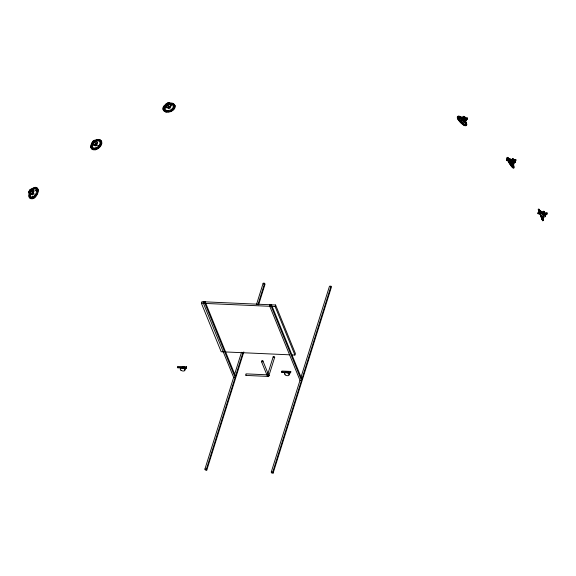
<?xml version="1.0" encoding="UTF-8"?>
<svg xmlns="http://www.w3.org/2000/svg" width="576" height="576" viewBox="0 0 576 576"><rect width="100%" height="100%" fill="white"/><g stroke="black" fill="none" stroke-linecap="round" stroke-linejoin="round"><path stroke-width="0.86" d="M29.498 196.762L29.203 197.057L29.254 196.682M95.047 142.423L95.839 144.36M512.093 160.423A2.498 0.382 57.8 0 1 512.453 160.934L513.13 162.036A2.498 0.382 57.8 0 1 513.756 163.57L513.727 167.076L513.252 167.134A5.501 0.842 57.8 0 1 512.741 166.694M168.084 105.214L168.876 107.15M268.387 375.746L268.049 376.409L245.938 375.422L245.729 374.738L246.002 373.867L267.3 374.818M33.754 190.894A2.498 1.462 -58 0 1 33.732 191.434L33.343 192.6A2.498 1.462 -58 0 1 31.637 194.249L30.78 194.292M246.247 374.954L246.01 375.43M177.365 367.322L177.653 366.394L186.502 366.79L186.408 368.201L177.559 367.805L177.365 367.322L186.206 367.718L186.408 368.201M224.136 351.893L221.191 351.763L201.391 303.257L201.881 301.702L275.594 304.992L295.394 353.506L294.905 355.054L291.96 354.924M243.828 351.914L206.784 470.124L205.315 470.059L204.919 469.087L233.647 377.388L203.162 302.681L203.551 301.442L205.027 301.507L235.512 376.214L242.993 352.339M206.784 470.124L206.388 469.152L235.123 377.453L204.638 302.753L205.027 301.507M186.206 367.718L186.502 366.79M234.569 374.443L241.517 352.274M256.478 304.524L263.16 283.212L264.636 283.277L265.032 284.242L258.588 304.805M257.954 304.589L264.636 283.277M330.977 286.236L331.373 287.208L273.132 473.09L271.656 473.018L271.26 472.054L299.995 380.347L269.51 305.647L269.899 304.409L271.368 304.474L301.86 379.174L330.977 286.236L329.501 286.171L300.917 377.402M273.132 473.09L272.736 472.118L301.471 380.419L270.986 305.712L271.368 304.474M294.905 355.054L275.112 306.547L275.594 304.992M267.646 374.494L273.204 356.746M268.855 375.876L274.68 357.293M281.614 371.974L281.902 371.045L290.75 371.441L290.657 372.852L281.808 372.456L281.614 371.974L290.462 372.37L290.657 372.852M290.462 372.37L290.75 371.441M458.129 118.476L458.424 117.547L467.266 117.936L467.172 119.354L458.33 118.958L458.129 118.476L466.978 118.872L467.172 119.354M458.33 118.958L458.424 117.547M466.978 118.872L467.266 117.936M510.372 160.704L506.83 160.546L506.635 160.063L506.923 159.134L515.772 159.53L515.966 160.013L515.678 160.942L511.258 160.747A2.462 1.397 17.4 0 1 514.181 162.367M506.83 160.546L506.923 159.134M515.678 160.942L515.772 159.53M539.834 213.934L538.063 213.854L537.862 213.372L538.157 212.443L539.928 212.522M543.11 217.015A2.462 1.397 17.4 0 0 545.472 215.87A2.462 1.397 17.4 0 0 542.484 214.056L546.912 214.25L547.006 212.839L541.692 212.602M546.912 214.25L547.006 212.839M93.024 143.662L93.226 143.129M97.33 142.416A2.498 1.62 -39.8 0 1 97.272 142.92L96.739 143.964A2.498 1.62 -39.8 0 1 94.644 145.282L93.65 145.202M100.922 142.538A5.501 3.564 -39.8 0 1 100.8 143.647L99.619 145.944A5.501 3.564 -39.8 0 1 95.018 148.846A2.83 2.52 -82.9 0 0 95.278 148.255M166.082 105.97L166.709 105.077A2.498 1.663 -19.9 0 1 167.789 104.422M170.834 105.502A2.498 1.663 -19.9 0 1 170.755 105.962L170.129 106.855A2.498 1.663 -19.9 0 1 167.796 107.748L166.709 107.51A2.498 1.663 -19.9 0 1 166.082 106.855M174.247 106.351A5.501 3.658 -19.9 0 1 174.067 107.359L172.692 109.318A5.501 3.658 -19.9 0 1 171.59 110.131M91.894 144.115L92.628 142.978M30.247 191.83L30.758 191.153L30.55 191.585A2.498 1.462 -58 0 1 30.895 191.03M507.701 158.105L511.236 159.466A2.498 0.382 57.8 0 1 511.762 159.991M511.049 159.718A2.498 0.382 57.8 0 1 511.02 159.494L511.236 159.466M512.827 158.645L514.116 159.941M513.756 163.57L513.54 163.598A2.498 0.382 57.8 0 1 513.31 163.404M170.201 110.952L170.582 110.837M463.55 124.164L463.622 124.157A5.501 1.735 45.9 0 0 464.558 124.589M164.318 106.366L165.161 105.415A2.83 0.482 -33.2 0 1 165.413 105.286M458.28 116.964L459.468 116.676M32.098 193.039L33.17 192.002M32.292 189.785L32.357 189.367L32.292 189.785A2.83 0.475 -34.2 0 0 32.249 189.929A2.498 1.462 -58 0 0 31.781 190.174M163.57 109.598L163.447 109.642M101.11 141.516L101.153 141.163L100.994 141.559M94.752 141.494L95.062 141.005L94.961 141.386M94.982 144.288L96.3 143.46A0.785 0.511 -39.8 0 0 95.141 143.662A0.785 0.511 -39.8 0 0 95.486 144.504A0.785 0.511 -39.8 0 0 96.3 143.46M167.947 106.949L169.416 106.387M32.249 189.929L33.106 189.893A2.83 1.382 -18.2 0 0 33.422 189.814M463.45 118.174A2.498 0.792 45.9 0 0 462.204 117.511L461.808 117.677A2.83 1.145 9.9 0 1 461.225 117.706M463.925 118.267L467.467 118.426M461.066 120.571L465.682 120.78M509.774 159.732L511.546 159.811A2.462 1.397 17.4 0 0 510.97 159.84M506.635 160.063L515.477 160.459M509.566 162.158L511.106 162.23M537.862 213.372L539.633 213.451M541.404 213.53L546.71 213.768M203.162 302.681L204.638 302.753M269.51 305.647L270.986 305.712M201.391 303.257L204.343 303.386M205.819 303.451L270.691 306.346M272.16 306.41L275.112 306.547M225.612 351.958L289.598 354.816M184.925 367.193L182.275 367.07A2.462 1.397 17.4 0 1 182.894 367.15M286.524 371.729L288.295 371.808M233.647 377.388L235.123 377.453M299.995 380.347L301.471 380.419M204.919 469.087L206.388 469.152M271.26 472.054L272.736 472.118M170.302 103.45L171.583 103.586M168.415 104.249A2.498 1.663 -19.9 0 1 169.042 104.184L169.625 104.242M168.934 111.154A5.501 3.658 -19.9 0 1 167.558 111.283L165.168 110.765A5.501 3.658 -19.9 0 1 164.326 110.146M30.766 197.791L31.644 197.914M93.845 148.903L92.83 148.666A2.83 1.75 -83.9 0 1 92.779 148.363M460.087 116.863L462.204 117.511M512.676 158.702L513.59 159.617M462.96 120.06L463.478 120.384M513.562 163.584L513.526 165.29L513.562 163.584A2.83 1.058 -89.7 0 0 513.144 165.557M170.208 111.125L170.647 110.902M267.984 376.358L267.854 375.926M32.04 191.066L32.832 193.003M514.678 162.288L515.081 162.446L514.224 160.567A2.498 0.382 57.8 0 1 514.771 162.482M460.31 117.576L460.31 117.576A4.493 1.418 45.9 0 0 459.266 117.382M459.936 116.82A5.501 1.735 45.9 0 1 462.938 118.951L464.832 121.054A5.501 1.735 45.9 0 1 466.027 123.062M514.627 161.863L515.232 162.389L514.433 160.43M464.378 119.052L464.782 119.542A2.498 0.792 45.9 0 1 465.329 120.456M460.548 121.428L459.662 120.348A2.83 2.045 22.5 0 1 459.756 120.132M511.898 160.315L512.741 161.525M542.268 212.328L542.009 211.759L542.729 213.754M539.323 210.19L539.064 209.671L541.634 216.698M543.283 215.172L543.766 216.295A2.83 0.641 -79.9 0 0 542.93 219.665L542.743 219.413M513.058 166.428L513.022 166.37M511.682 166.486L511.668 166.608M508.176 158.04A5.501 0.842 57.8 0 1 510.862 161.266L512.345 163.685A5.501 0.842 57.8 0 1 513.727 167.076M509.796 162.706L510.574 163.908M508.759 159.3L508.673 159.3M513.634 166.039L513.54 166.046M513.007 161.971L513.49 163.037M539.474 212.753L538.214 209.203L539.453 212.17M541.886 219.01L541.922 219.082M543.838 211.579L543.643 211.133L543.974 212.076M545.234 215.345L545.429 215.791L545.227 215.208M539.64 211.039L539.424 210.614L539.633 211.378M542.16 219.636L542.347 219.888M539.035 211.111L538.481 209.894L538.754 210.751M540.533 213.797A2.83 1.541 56.5 0 1 542.678 213.631L543.139 214.841A2.83 1.469 85.6 0 1 541.555 216.454L542.614 219.154L542.03 217.656M543.967 211.882L543.73 211.363L544.14 212.53M539.633 210.938L538.798 208.98L539.338 210.528M541.85 218.887L542.7 220.882L542.146 219.298M538.157 212.443L538.351 212.926M462.751 119.153A2.462 1.397 17.4 0 1 465.682 121.522A2.462 1.397 17.4 0 1 461.686 121.342A2.462 1.397 17.4 0 1 462.751 119.153L463.99 122.191M263.16 283.212L263.556 284.177M262.915 360.965A0.785 0.59 -22.2 0 1 261.986 361.865A0.785 0.59 -22.2 0 1 261.641 360.907A0.785 0.59 -22.2 0 1 262.915 360.965L268.855 375.516M261.446 361.526L267.379 376.085M543.902 211.709L544.133 212.292M544.946 214.625L545.17 215.215M541.447 217.879L542.016 219.341M544.558 212.695L543.989 211.313L544.565 212.962M544.982 214.049L545.573 215.467L545.17 214.301M544.082 212.162L544.32 212.789M544.752 214.135L544.99 214.762M543.103 214.726L543.355 215.381M540.972 216.677L541.591 218.29M540.461 215.359L541.051 216.922M541.051 215.201L539.935 212.227M540.439 214.69L541.426 217.296M539.892 213.898L540.468 215.424M544.097 212.429L544.334 213.048M539.345 212.45L539.95 214.02M545.306 215.402L545.162 214.999L545.314 215.453M542.455 218.75L543.283 220.658L542.729 219.074M541.836 218.412L542.39 219.902M465.48 121.27L465.919 122.875M466.164 124.135L466.214 124.445A5.501 1.735 45.9 0 0 466.258 123.862M268.654 375.278A0.785 0.59 -22.2 0 1 268.315 376.351A0.785 0.59 -22.2 0 1 267.379 375.768M273.283 357.113A0.785 0.446 17.4 0 1 273.679 356.537A0.785 0.446 17.4 0 1 274.694 357.091A0.785 0.446 17.4 0 1 273.938 357.48M268.114 375.149A0.785 0.446 17.4 0 1 268.819 375.926A0.785 0.446 17.4 0 1 267.581 375.818M541.037 215.863A2.462 1.397 17.4 0 1 540.713 215.078M545.083 213.97A2.462 1.397 17.4 0 1 545.09 216.007M513.943 163.411A2.462 1.397 17.4 0 1 513.072 163.757M511.877 163.706A2.462 1.397 17.4 0 1 509.666 162.36A2.462 1.397 17.4 0 1 510.185 160.898M514.267 162.756A2.462 1.397 17.4 0 1 514.181 163.109M510.098 161.626A2.462 1.397 17.4 0 1 509.861 160.488M465.35 119.074A2.462 1.397 17.4 0 1 465.732 120.895M461.592 120.038A2.462 1.397 17.4 0 1 461.354 118.894M184.579 367.92A2.462 1.397 17.4 0 1 184.586 369.958M180.583 368.489A2.462 1.397 17.4 0 1 180.583 367.747M288.338 372.247A2.462 1.397 17.4 0 1 288.835 374.616M284.839 373.14A2.462 1.397 17.4 0 1 284.839 372.398M285.948 371.75A2.462 1.397 17.4 0 1 287.143 371.808M542.938 219.838A2.83 0.569 -78.4 0 1 543.766 216.374M542.038 211.795A2.83 0.475 36.8 0 1 539.129 209.765M542.038 211.874A2.83 0.734 37.7 0 1 539.136 209.938M543.276 216.828A1.116 0.389 -84.2 0 1 542.873 217.75M541.102 212.134A1.116 0.454 45.6 0 0 541.721 212.04L540.18 211.226A1.116 0.454 45.6 0 0 540.59 211.745M513.173 166.248A4.493 0.684 57.8 0 1 511.546 164.988A4.493 0.684 57.8 0 1 508.889 160.762M508.37 158.767A4.493 0.684 57.8 0 1 510.192 160.596M510.833 161.51A4.493 0.684 57.8 0 1 512.05 163.483M512.539 164.412A4.493 0.684 57.8 0 1 513.122 165.845M512.51 158.796A2.498 0.382 57.8 0 1 513.914 160.013M513.13 162.036A2.83 1.037 73.4 0 1 512.345 163.685M513.252 167.134A2.83 1.058 -89.7 0 1 513.202 166.838M507.29 157.493A6.264 0.958 57.8 0 1 511.769 162.468A6.264 0.958 57.8 0 1 513.612 167.782M510.862 161.266A2.83 1.123 46.7 0 1 512.453 160.934M507.24 158.926A5.501 0.842 57.8 0 1 510.595 161.993A5.501 0.842 57.8 0 1 512.863 167.544A5.501 0.842 57.8 0 1 507.96 160.682M507.146 159.264A6.264 0.958 57.8 0 1 510.062 160.985A6.264 0.958 57.8 0 1 513.367 168.242A6.264 0.958 57.8 0 1 507.658 160.387M509.386 159.3A1.116 0.482 26.7 0 1 510.372 159.79M511.02 159.494A2.83 0.85 24.1 0 1 509.026 158.868M508.73 158.724A2.83 0.85 24.1 0 1 508.45 158.573M512.935 164.095A1.116 0.547 86.5 0 1 512.921 164.772M466.517 119.023A2.246 0.706 45.9 0 1 466.236 119.743M463.428 117.094A2.246 0.706 45.9 0 1 464.026 116.474A2.246 0.706 45.9 0 1 466.027 118.202M463.255 117.259A2.246 0.706 45.9 0 1 463.86 116.64A2.246 0.706 45.9 0 1 465.862 118.368M466.351 119.189A2.246 0.706 45.9 0 1 466.294 119.887M464.94 121.846A4.493 1.418 45.9 0 1 463.766 123.696A4.493 1.418 45.9 0 1 459.158 118.771M461.117 117.936A4.493 1.418 45.9 0 1 464.357 120.989M466.301 118.865A2.498 0.792 45.9 0 1 466.207 120.096M463.082 117.151A2.498 0.792 45.9 0 1 463.752 116.46A2.498 0.792 45.9 0 1 465.977 118.382M463.889 118.764A2.023 0.641 45.9 0 1 465.026 120.276M464.782 119.542A2.83 0.562 62.1 0 1 464.832 121.054M457.74 116.453A6.264 1.973 45.9 0 1 464.191 119.887A6.264 1.973 45.9 0 1 465.775 125.402M462.938 118.951A2.83 0.706 37 0 1 463.507 118.418M29.527 193.212A2.246 1.318 -58 0 1 29.189 191.038A2.246 1.318 -58 0 1 31.255 189.202M29.7 193.32A2.246 1.318 -58 0 1 29.21 192.823M29.131 191.93A2.246 1.318 -58 0 1 31.428 189.31M33.869 189.072A4.493 2.628 -58 0 1 36 193.514A4.493 2.628 -58 0 1 30.499 196.351A4.493 2.628 -58 0 1 33.019 189.511M30.838 191.678A2.023 1.188 -58 0 1 33.3 190.649A2.023 1.188 -58 0 1 31.975 193.716A2.023 1.188 -58 0 1 30.629 192.154M29.578 193.536A2.498 1.462 -58 0 1 29.347 190.829A2.498 1.462 -58 0 1 31.903 189.137M33.732 191.434A2.83 2.29 -16.3 0 1 34.02 191.275M35.899 190.951A2.83 2.29 -16.3 0 1 36.202 191.002M36.086 194.134A2.83 2.657 -58.6 0 0 36.389 194.069A5.501 3.226 -58 0 1 35.626 195.278M34.063 193.586A2.83 2.657 -58.6 0 1 33.343 192.6M31.428 198.605A6.264 3.672 -58 0 1 29.052 193.637A6.264 3.672 -58 0 1 34.488 187.416A6.264 3.672 -58 0 1 37.814 191.297M35.878 188.107A5.501 3.226 -58 0 1 37.066 189.317M34.704 196.337A5.501 3.226 -58 0 1 32.645 197.698A2.83 2.275 80.1 0 0 32.717 197.395M31.01 190.62A5.501 3.226 -58 0 1 31.939 189.562M32.537 189.425A2.83 0.475 -34.2 0 1 32.688 189.274M33.739 188.388A2.83 0.475 -34.2 0 1 33.998 188.201M31.637 194.249A2.83 2.275 80.1 0 1 31.853 194.45M32.054 194.674A2.83 2.275 80.1 0 1 32.242 194.926M32.71 196.114A2.83 2.275 80.1 0 1 32.753 196.438M30.607 194.746A2.83 1.368 82.4 0 1 30.686 194.501M35.554 190.375A1.116 0.799 -14.5 0 1 34.891 190.44M32.897 194.63A1.116 0.979 86.1 0 1 32.94 194.4M29.736 194.148A2.83 0.461 -81.4 0 1 29.664 194.278M34.366 194.89A1.116 1.03 -80.5 0 1 34.409 195.113M33.43 194.112A1.116 1.03 -80.5 0 1 33.646 194.141M92.506 143.618A2.246 1.454 -39.8 0 1 92.93 141.293A2.246 1.454 -39.8 0 1 95.515 140.4M92.412 143.446A2.246 1.454 -39.8 0 1 93.053 141.437A2.246 1.454 -39.8 0 1 95.227 140.443M92.203 143.582A2.498 1.62 -39.8 0 1 92.916 141.343A2.498 1.62 -39.8 0 1 95.328 140.242M93.29 144.958A2.498 1.62 -39.8 0 1 93.06 144.605M93.557 142.61A2.498 1.62 -39.8 0 1 93.996 142.142M94.522 141.746A2.498 1.62 -39.8 0 1 95.083 141.458M96.646 141.379A2.498 1.62 -39.8 0 1 97.006 141.617M97.272 142.92A2.83 2.196 7.3 0 1 97.567 142.826M100.577 143.446A2.83 2.196 7.3 0 1 100.8 143.647M99.619 145.944A2.83 2.7 -18.9 0 1 99.295 145.951M98.352 145.764A2.83 2.7 -18.9 0 1 98.064 145.627M97.322 145.051A2.83 2.7 -18.9 0 1 96.739 143.964M96.3 149.04A6.264 4.054 -39.8 0 1 94.882 149.45M93.542 149.522A6.264 4.054 -39.8 0 1 92.678 142.157A6.264 4.054 -39.8 0 1 101.376 141.163M92.038 148.14A5.501 3.564 -39.8 0 1 91.325 146.383M95.976 140.436A5.501 3.564 -39.8 0 1 97.222 140.076M100.721 141.566A5.501 3.564 -39.8 0 0 99.418 140.256A2.83 1.289 -1.8 0 1 99.338 140.4M94.644 145.282A2.83 2.52 -82.9 0 1 95.018 145.771M95.89 146.088A1.116 1.044 -71.8 0 1 96.134 145.454M96.358 145.433A1.116 1.073 -48.1 0 1 96.984 145.627M92.736 145.829A1.116 0.562 -80 0 1 92.686 146.052M165.809 104.566A2.246 1.498 -19.9 0 1 167.623 103.082A2.246 1.498 -19.9 0 1 169.79 103.428M165.874 104.738A2.246 1.498 -19.9 0 1 166.09 104.321M166.435 103.939A2.246 1.498 -19.9 0 1 169.51 103.349M168.926 104.278A4.493 2.988 -19.9 0 1 173.124 107.366A4.493 2.988 -19.9 0 1 166.759 110.462A4.493 2.988 -19.9 0 1 165.852 105.775M166.752 105.113A4.493 2.988 -19.9 0 1 167.796 104.602M165.557 105.199A2.498 1.663 -19.9 0 1 167.342 103.198A2.498 1.663 -19.9 0 1 170.064 103.471M170.129 104.422A2.498 1.663 -19.9 0 1 170.755 105.07M170.755 105.962A2.83 1.987 27 0 1 171.338 105.934M173.65 106.913A2.83 1.987 27 0 1 174.067 107.359M172.692 109.318A2.83 2.635 19 0 1 172.058 109.174M170.395 107.741A2.83 2.635 19 0 1 170.129 106.855M163.699 110.534A6.264 4.162 -19.9 0 1 168.142 103.255A6.264 4.162 -19.9 0 1 174.794 107.366M174.19 108.518A6.264 4.162 -19.9 0 1 173.232 109.591M165.917 111.679A6.264 4.162 -19.9 0 1 164.664 111.24M163.793 109.332A5.501 3.658 -19.9 0 1 163.606 108.389M173.534 104.594A5.501 3.658 -19.9 0 1 174.067 105.401M167.796 107.748A2.83 2.664 -56.1 0 1 168.199 108.583M167.933 110.758A2.83 2.664 -56.1 0 1 167.558 111.283M165.168 110.765A2.83 2.045 -67.3 0 1 165.175 110.153M166.248 107.885A2.83 2.045 -67.3 0 1 166.478 107.683M165.449 106.661A2.83 1.138 -54.6 0 1 165.233 106.855M163.915 107.417A2.83 1.138 -54.6 0 1 163.786 107.374M171.439 105.142A1.116 0.54 19.2 0 1 171.554 104.947M168.948 108.749A1.116 1.08 -33 0 1 169.308 108.18A1.116 1.073 -0.9 0 1 169.963 108.367M169.042 104.184A2.83 0.461 -8.2 0 1 168.912 103.99M165.607 107.374A1.116 0.684 -64.4 0 1 165.607 107.575M165.578 107.784A1.116 0.684 -64.4 0 1 165.514 108M165.168 108.576A1.116 0.684 -64.4 0 1 165.01 108.72M29.563 197.172L29.894 196.898L29.563 197.172M35.057 196.913L35.381 196.639L35.057 196.913M462.658 117.893L461.16 117.317L462.658 117.893M457.603 118.426L457.949 118.778L457.603 118.426M463.126 124.574L463.471 124.927L463.162 124.553M31.666 189.389L31.997 189.13L31.68 189.331M37.152 189.13L37.483 188.863L37.166 189.072M37.584 189.396L37.937 189.173L37.598 189.338M91.001 147.6L91.418 147.427L91.001 147.6M91.303 147.967L91.721 147.794L91.303 147.967M97.697 148.493L98.122 148.32L97.697 148.493M460.591 116.914L460.937 117.266L460.634 116.899M465.689 123.473L466.049 123.818L465.689 123.473M94.442 140.875L94.86 140.71L94.442 140.875M101.138 141.761L101.563 141.602L101.16 141.71M163.368 109.915L163.843 109.865L163.39 109.865M170.338 111.434L170.813 111.384L170.359 111.391M167.227 103.745L167.695 103.702L167.227 103.745M167.386 104.184L167.861 104.141L167.386 104.184M174.197 105.264L174.672 105.228L174.197 105.264M174.355 105.703L174.83 105.667L174.355 105.703M465.394 120.938L465.912 122.602L465.43 120.946M509.825 159.17L509.839 159.365A1.116 0.374 38.8 0 0 510.876 160.078A1.116 0.374 38.8 0 0 511.25 159.826L509.825 159.17M509.126 158.767L509.378 159.178L509.148 158.789M180.914 370.195A2.462 1.397 17.4 0 0 184.91 370.368A2.462 1.397 17.4 0 0 181.98 368.006A2.462 1.397 17.4 0 0 180.914 370.195M285.163 374.846A2.462 1.397 17.4 0 0 289.159 375.026A2.462 1.397 17.4 0 0 286.236 372.658A2.462 1.397 17.4 0 0 285.163 374.846M542.75 216.785A1.116 0.49 -87 0 0 542.664 218.081A1.116 0.367 -81.7 0 0 543.125 217.706A1.116 0.367 -81.7 0 0 543.312 216.432A1.116 0.49 -87 0 0 542.75 216.785M541.116 212.537A1.116 0.533 48.2 0 0 541.728 212.314A1.116 0.425 41.9 0 0 540.734 211.486A1.116 0.425 41.9 0 0 540.194 211.651A1.116 0.533 48.2 0 0 541.116 212.537M458.525 119.707A5.501 1.735 45.9 0 0 465.473 125.179A5.501 1.735 45.9 0 0 461.462 118.454A5.501 1.735 45.9 0 0 458.525 119.707M458.078 119.527A6.264 1.973 45.9 0 0 465.991 125.755A6.264 1.973 45.9 0 0 461.426 118.094A6.264 1.973 45.9 0 0 458.078 119.527M34.114 197.431A5.501 3.226 -58 0 0 37.015 188.834A5.501 3.226 -58 0 0 30.118 193.392A5.501 3.226 -58 0 0 34.114 197.431M34.178 198.014A6.264 3.672 -58 0 0 37.476 188.222A6.264 3.672 -58 0 0 29.628 193.414A6.264 3.672 -58 0 0 34.178 198.014M32.688 193.126A0.785 0.461 -58 0 0 33.106 191.894A0.785 0.461 -58 0 0 32.119 192.542A0.785 0.461 -58 0 0 32.688 193.126M95.22 148.039A4.493 2.909 -39.8 0 0 99.878 142.092A4.493 2.909 -39.8 0 0 93.269 143.244A4.493 2.909 -39.8 0 0 95.22 148.039M94.766 144.907A2.023 1.31 -39.8 0 0 96.869 142.222A2.023 1.31 -39.8 0 0 93.888 142.747A2.023 1.31 -39.8 0 0 94.766 144.907M95.328 149.213A5.501 3.564 -39.8 0 0 101.03 141.926A5.501 3.564 -39.8 0 0 92.93 143.345A5.501 3.564 -39.8 0 0 95.328 149.213M95.184 149.818A6.264 4.054 -39.8 0 0 101.678 141.53A6.264 4.054 -39.8 0 0 92.455 143.136A6.264 4.054 -39.8 0 0 95.184 149.818M167.472 107.366A2.023 1.346 -19.9 0 0 170.41 105.595A2.023 1.346 -19.9 0 0 167.465 104.954A2.023 1.346 -19.9 0 0 167.472 107.366M166.435 111.593A5.501 3.658 -19.9 0 0 174.406 106.79A5.501 3.658 -19.9 0 0 166.421 105.041A5.501 3.658 -19.9 0 0 166.435 111.593M166.075 112.118A6.264 4.162 -19.9 0 0 175.162 106.646A6.264 4.162 -19.9 0 0 166.068 104.666A6.264 4.162 -19.9 0 0 166.075 112.118M168.3 107.208A0.785 0.526 -19.9 0 0 169.445 106.524A0.785 0.526 -19.9 0 0 168.3 106.272A0.785 0.526 -19.9 0 0 168.3 107.208"/></g></svg>
